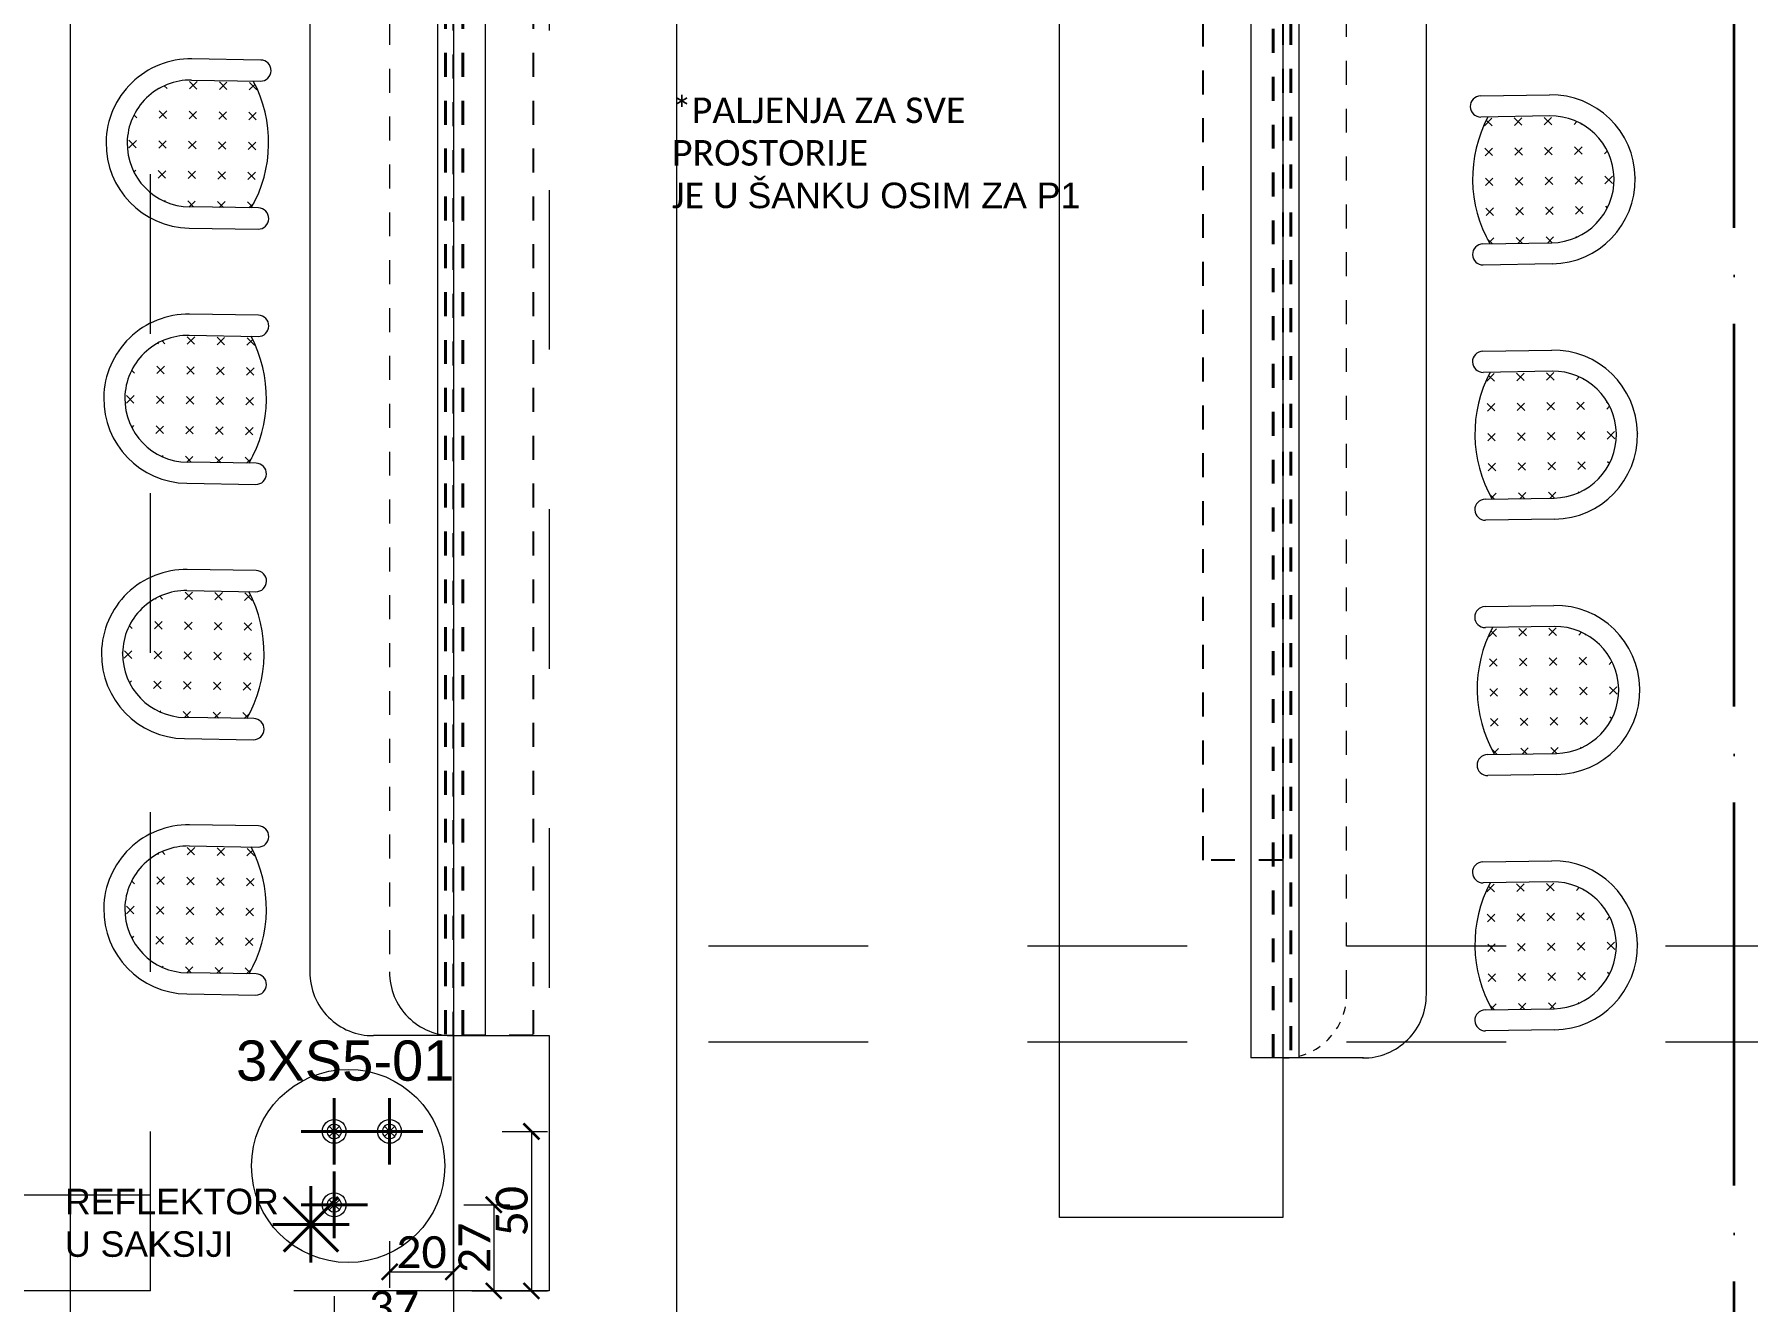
# Model space of a CAD drawing. Header units: centimetres. Extents: x -26724 to 60145, y -23645 to 6771.
# Drawn here: x -6626 to -6089, y 998 to 1395 of the extents above; entities that cross this region are included whole.
import ezdxf

# ---------------------------------------------------------------- set-up
doc = ezdxf.new("R2010")
doc.units = ezdxf.units.CM
for name, pattern in [('ACAD_ISO04W100', [30, 24, -3, 0, -3]), ('AUSGEZOGEN', [0]), ('DALEKOVOD_VN', [5, 2.5, -2.5])]:
    doc.linetypes.add(name, pattern=pattern)
doc.layers.add('3.IZGLED 2', color=7, linetype='Continuous', lineweight=9, true_color=0x4a4a4a)
doc.layers.add('IZGLED 2', color=253, linetype='Continuous', lineweight=9, true_color=0x828282)
for name, color, linetype, lineweight in [('4.KOTE', 88, 'Continuous', 15), ('IZGLED', 252, 'Continuous', 13), ('zid', 7, 'Continuous', 40)]:
    doc.layers.add(name, color=color, linetype=linetype, lineweight=lineweight)
doc.styles.add('0.12', font='arial.ttf', dxfattribs={"height": 0.12})
doc.styles.get("Standard").update_dxf_attribs({"font": 'calibri.ttf'})
doc.dimstyles.new('ja 1 50', dxfattribs={"dimtxt": 10, "dimasz": 5, "dimexe": 5, "dimexo": 5, "dimgap": 1, "dimtad": 1, "dimdec": 0, "dimtxsty": 'Standard', "dimblk": 'ARCHTICK', "dimcen": 2.5, "dimclrd": 256, "dimclrt": 7, "dimadec": 0, "dimazin": 0, "dimtfac": 1, "dimtdec": 0, "dimtix": 1, "dimtmove": 1, "dimatfit": 3, "dimldrblk": 'ARCHTICK', "dimfxl": 10, "dimfxlon": 1, "dimlwd": 0, "dimlwe": 9, "dimarcsym": 0})

# ---------------------------------------------------------------- blocks, each defined once
blk = doc.blocks.new('efrrf')
at = {"layer": 'IZGLED'}
for q in [(32062.56, -5174.7), (32065.95, -5174.7), (32062.56, -5178.09), (32065.95, -5178.09)]:
    blk.add_line((32064.26, -5176.4), q, dxfattribs=at)
at = {"layer": 'IZGLED', "extrusion": (0, 0, -1)}
for major_axis, start_param, end_param in [((-2.83, 2.83), 3.926991, 7.068583), ((-1.7, 1.7), 4.712389, 10.995574), ((2.83, 2.83), -0.785398, 2.356194)]:
    blk.add_ellipse((32064.26, -5176.4), major_axis=major_axis, ratio=1, start_param=start_param, end_param=end_param, dxfattribs=at)
at = {"layer": 'zid'}
for p, q in [((32064.26, -5187.54), (32064.26, -5165.25)), ((32075.41, -5176.4), (32053.11, -5176.4))]:
    blk.add_line(p, q, dxfattribs=at)
blk = doc.blocks.new('GTTTTTT')
at = {"layer": 'zid', "color": 1}
for p, q in [((3959.04, 2060.69), (3959.04, 2036.69)), ((3950.55, 2040.2), (3967.52, 2057.17)), ((3967.52, 2040.2), (3950.55, 2057.17)), ((3947.04, 2048.69), (3971.04, 2048.69))]:
    blk.add_line(p, q, dxfattribs=at)
blk = doc.blocks.new('_ArchTick')
at = {"color": 0, "linetype": 'ByBlock', "const_width": 0.15}
blk.add_lwpolyline([(-0.5, -0.5), (0.5, 0.5)], dxfattribs=at)
blk = doc.blocks.new('*D1952')
at = {"layer": '4.KOTE', "color": 0, "lineweight": 9, "transparency": 16777216}
for p, q in [((-6932.92, 1219), (-6922.82, 1219)), ((-6917.82, 618.87), (-6932.82, 618.87))]:
    blk.add_line(p, q, dxfattribs=at)
at = {"layer": '4.KOTE', "lineweight": 0, "transparency": 16777216}
blk.add_line((-6927.82, 1219), (-6927.82, 618.87), dxfattribs=at)
at = {"layer": 'Defpoints', "color": 0, "transparency": 16777216}
for p in [(-6937.92, 1219), (-6927.82, 618.87), (-5265.1, 618.87, 13.5)]:
    blk.add_point(p, dxfattribs=at)
at = {"layer": '4.KOTE', "lineweight": 0, "transparency": 16777216, "xscale": 5, "yscale": 5, "zscale": 5}
for p, rotation in [((-6927.82, 1219), 90), ((-6927.82, 618.87), 270)]:
    blk.add_blockref('_ArchTick', p, dxfattribs=dict(at, rotation=rotation))
at = {"layer": '4.KOTE', "color": 7, "transparency": 16777216, "insert": (-6933.95, 918.93), "char_height": 10, "attachment_point": 5, "rotation": 90}
blk.add_mtext('600', dxfattribs=at)
blk = doc.blocks.new('*D2047')
at = {"layer": '4.KOTE', "color": 0, "lineweight": 9, "transparency": 16777216}
for p, q in [((-6515.1, 1016.49), (-6515.1, 1001.86)), ((-6495.1, 1016.46), (-6495.1, 1001.86))]:
    blk.add_line(p, q, dxfattribs=at)
at = {"layer": '4.KOTE', "lineweight": 0, "transparency": 16777216}
blk.add_line((-6515.1, 1006.86), (-6495.1, 1006.86), dxfattribs=at)
at = {"layer": 'Defpoints', "color": 0, "transparency": 16777216}
for p in [(-6515.1, 1061.31, 13.5), (-6495.1, 1059.07, 13.5), (-6495.1, 1006.86)]:
    blk.add_point(p, dxfattribs=at)
at = {"layer": '4.KOTE', "lineweight": 0, "transparency": 16777216, "xscale": 5, "yscale": 5, "zscale": 5, "rotation": 180}
blk.add_blockref('_ArchTick', (-6515.1, 1006.86), dxfattribs=at)
at = {"layer": '4.KOTE', "lineweight": 0, "transparency": 16777216, "xscale": 5, "yscale": 5, "zscale": 5}
blk.add_blockref('_ArchTick', (-6495.1, 1006.86), dxfattribs=at)
at = {"layer": '4.KOTE', "color": 7, "transparency": 16777216, "insert": (-6505.1, 1012.99), "char_height": 10, "attachment_point": 5}
blk.add_mtext('20', dxfattribs=at)
blk = doc.blocks.new('*D2048')
at = {"layer": '4.KOTE', "color": 0, "lineweight": 9, "transparency": 16777216}
for p, q in [((-6532.43, 999.27), (-6532.43, 984.69)), ((-6495.1, 999.29), (-6495.1, 984.69))]:
    blk.add_line(p, q, dxfattribs=at)
at = {"layer": '4.KOTE', "lineweight": 0, "transparency": 16777216}
blk.add_line((-6532.43, 989.69), (-6495.1, 989.69), dxfattribs=at)
at = {"layer": 'Defpoints', "color": 0, "transparency": 16777216}
for p in [(-6495.1, 1042.54, 13.5), (-6532.43, 1040.46, 13.5), (-6495.1, 989.69)]:
    blk.add_point(p, dxfattribs=at)
at = {"layer": '4.KOTE', "lineweight": 0, "transparency": 16777216, "xscale": 5, "yscale": 5, "zscale": 5, "rotation": 180}
blk.add_blockref('_ArchTick', (-6532.43, 989.69), dxfattribs=at)
at = {"layer": '4.KOTE', "lineweight": 0, "transparency": 16777216, "xscale": 5, "yscale": 5, "zscale": 5}
blk.add_blockref('_ArchTick', (-6495.1, 989.69), dxfattribs=at)
at = {"layer": '4.KOTE', "color": 7, "transparency": 16777216, "insert": (-6513.77, 995.81), "char_height": 10, "attachment_point": 5}
blk.add_mtext('37', dxfattribs=at)
blk = doc.blocks.new('*D2049')
at = {"layer": '4.KOTE', "color": 0, "lineweight": 9, "transparency": 16777216}
for p, q in [((-6479.82, 1050.89), (-6465.65, 1050.89)), ((-6479.28, 1000.89), (-6465.65, 1000.89))]:
    blk.add_line(p, q, dxfattribs=at)
at = {"layer": '4.KOTE', "lineweight": 0, "transparency": 16777216}
blk.add_line((-6470.65, 1050.89), (-6470.65, 1000.89), dxfattribs=at)
at = {"layer": 'Defpoints', "color": 0, "transparency": 16777216}
for p in [(-6504.67, 1050.89, 13.5), (-6495.1, 1000.89, 13.5), (-6470.65, 1000.89)]:
    blk.add_point(p, dxfattribs=at)
at = {"layer": '4.KOTE', "lineweight": 0, "transparency": 16777216, "xscale": 5, "yscale": 5, "zscale": 5}
for p, rotation in [((-6470.65, 1050.89), 90), ((-6470.65, 1000.89), 270)]:
    blk.add_blockref('_ArchTick', p, dxfattribs=dict(at, rotation=rotation))
at = {"layer": '4.KOTE', "color": 7, "transparency": 16777216, "insert": (-6476.77, 1025.89), "char_height": 10, "attachment_point": 5, "rotation": 90}
blk.add_mtext('50', dxfattribs=at)
blk = doc.blocks.new('*D2050')
at = {"layer": '4.KOTE', "color": 0, "lineweight": 9, "transparency": 16777216}
for p, q in [((-6491.8, 1027.89), (-6477.45, 1027.89)), ((-6489.36, 1000.89), (-6477.45, 1000.89))]:
    blk.add_line(p, q, dxfattribs=at)
at = {"layer": '4.KOTE', "lineweight": 0, "transparency": 16777216}
blk.add_line((-6482.45, 1027.89), (-6482.45, 1000.89), dxfattribs=at)
at = {"layer": 'Defpoints', "color": 0, "transparency": 16777216}
for p in [(-6522.01, 1027.89, 13.5), (-6495.1, 1000.89, 13.5), (-6482.45, 1000.89)]:
    blk.add_point(p, dxfattribs=at)
at = {"layer": '4.KOTE', "lineweight": 0, "transparency": 16777216, "xscale": 5, "yscale": 5, "zscale": 5}
for p, rotation in [((-6482.45, 1027.89), 90), ((-6482.45, 1000.89), 270)]:
    blk.add_blockref('_ArchTick', p, dxfattribs=dict(at, rotation=rotation))
at = {"layer": '4.KOTE', "color": 7, "transparency": 16777216, "insert": (-6488.52, 1014.39), "char_height": 10, "attachment_point": 5, "rotation": 90}
blk.add_mtext('27', dxfattribs=at)

msp = doc.modelspace()

# ---------------------------------------------------------------- linework, layer by layer
at = {"color": 4, "linetype": 'DALEKOVOD_VN', "ltscale": 3, "elevation": 13.5}
for points in [[(-6260.1, 1698.89), (-6235.1, 1698.89), (-6235.1, 1135.89), (-6260.1, 1135.89), (-6260.1, 1698.89)], [(-6495.1, 1643.89), (-6470.1, 1643.89), (-6470.1, 1080.89), (-6495.1, 1080.89), (-6495.1, 1643.89)]]:
    msp.add_lwpolyline(points, dxfattribs=at)
at = {"layer": '3.IZGLED 2'}
for p, q in [((-6245.1, 1711.39, 13.5), (-6245.1, 1073.89, 13.5)), ((-6485.1, 1643.9, 13.5), (-6485.1, 1080.89, 13.5)), ((-6209.77, 1073.89, 13.5), (-6245.1, 1073.89, 13.5))]:
    msp.add_line(p, q, dxfattribs=at)
at = {"layer": '3.IZGLED 2', "transparency": 33554687}
for p, q in [((-6555.5, 1386.65, 13.5), (-6577.09, 1387, 13.5)), ((-6586.91, 1378.01, 13.5), (-6587.19, 1377.74, 13.5)), ((-6584.85, 1377.7, 13.5), (-6585.72, 1378.6, 13.5)), ((-6575.45, 1379.89, 13.5), (-6577.83, 1377.59, 13.5)), ((-6575.49, 1377.55, 13.5), (-6577.79, 1379.93, 13.5)), ((-6577.19, 1380.38, 13.5), (-6555.61, 1380.03, 13.5)), ((-6566.09, 1379.75, 13.5), (-6568.47, 1377.44, 13.5)), ((-6566.13, 1377.41, 13.5), (-6568.43, 1379.78, 13.5)), ((-6557.29, 1379.05, 13.5), (-6559.11, 1377.29, 13.5)), ((-6556.77, 1377.26, 13.5), (-6559.07, 1379.63, 13.5)), ((-6594.32, 1370.83, 13.5), (-6594.7, 1370.47, 13.5)), ((-6584.96, 1370.68, 13.5), (-6587.34, 1368.38, 13.5)), ((-6585, 1368.34, 13.5), (-6587.3, 1370.72, 13.5)), ((-6575.6, 1370.53, 13.5), (-6577.98, 1368.23, 13.5)), ((-6575.64, 1368.19, 13.5), (-6577.94, 1370.57, 13.5)), ((-6566.24, 1370.38, 13.5), (-6568.62, 1368.08, 13.5)), ((-6566.28, 1368.04, 13.5), (-6568.58, 1370.42, 13.5)), ((-6556.88, 1370.24, 13.5), (-6559.26, 1367.93, 13.5)), ((-6556.92, 1367.89, 13.5), (-6559.22, 1370.27, 13.5)), ((-6594.36, 1368.49, 13.5), (-6595.26, 1369.42, 13.5)), ((-6603.99, 1360.94, 13.5), (-6603.99, 1360.9, 13.5)), ((-6597.37, 1360.8, 13.5), (-6597.37, 1360.83, 13.5)), ((-6594.47, 1361.47, 13.5), (-6596.85, 1359.17, 13.5)), ((-6594.51, 1359.13, 13.5), (-6596.81, 1361.51, 13.5)), ((-6585.11, 1361.32, 13.5), (-6587.49, 1359.02, 13.5)), ((-6585.15, 1358.98, 13.5), (-6587.45, 1361.36, 13.5)), ((-6575.75, 1361.17, 13.5), (-6578.13, 1358.87, 13.5)), ((-6575.79, 1358.83, 13.5), (-6578.09, 1361.21, 13.5)), ((-6566.39, 1361.02, 13.5), (-6568.77, 1358.72, 13.5)), ((-6566.43, 1358.68, 13.5), (-6568.73, 1361.06, 13.5)), ((-6557.03, 1360.87, 13.5), (-6559.41, 1358.57, 13.5)), ((-6557.07, 1358.53, 13.5), (-6559.37, 1360.91, 13.5)), ((-6594.62, 1352.11, 13.5), (-6595.23, 1351.52, 13.5)), ((-6585.26, 1351.96, 13.5), (-6587.64, 1349.66, 13.5)), ((-6585.3, 1349.62, 13.5), (-6587.6, 1352, 13.5)), ((-6575.9, 1351.81, 13.5), (-6578.28, 1349.51, 13.5)), ((-6575.94, 1349.47, 13.5), (-6578.24, 1351.85, 13.5)), ((-6566.54, 1351.66, 13.5), (-6568.92, 1349.36, 13.5)), ((-6566.58, 1349.32, 13.5), (-6568.88, 1351.7, 13.5)), ((-6557.18, 1351.51, 13.5), (-6559.56, 1349.21, 13.5)), ((-6557.21, 1349.17, 13.5), (-6559.52, 1351.55, 13.5)), ((-6585.41, 1342.6, 13.5), (-6585.65, 1342.36, 13.5)), ((-6576.56, 1340.6, 13.5), (-6578.39, 1342.49, 13.5)), ((-6576.05, 1342.45, 13.5), (-6577.94, 1340.62, 13.5)), ((-6556.24, 1340.28, 13.5), (-6577.83, 1340.62, 13.5)), ((-6567.2, 1340.45, 13.5), (-6569.03, 1342.34, 13.5)), ((-6566.69, 1342.3, 13.5), (-6568.57, 1340.47, 13.5)), ((-6558.23, 1340.7, 13.5), (-6559.67, 1342.19, 13.5)), ((-6557.59, 1341.9, 13.5), (-6559.21, 1340.32, 13.5)), ((-6577.93, 1334, 13.5), (-6556.35, 1333.66, 13.5)), ((-6556.22, 1306.64, 13.5), (-6577.8, 1306.99, 13.5)), ((-6576.17, 1299.89, 13.5), (-6578.55, 1297.58, 13.5)), ((-6576.21, 1297.55, 13.5), (-6578.51, 1299.93, 13.5)), ((-6577.91, 1300.37, 13.5), (-6556.33, 1300.02, 13.5)), ((-6587.62, 1298.01, 13.5), (-6587.91, 1297.73, 13.5)), ((-6585.57, 1297.7, 13.5), (-6586.44, 1298.6, 13.5)), ((-6566.81, 1299.74, 13.5), (-6569.18, 1297.44, 13.5)), ((-6566.84, 1297.4, 13.5), (-6569.15, 1299.78, 13.5)), ((-6558.01, 1299.04, 13.5), (-6559.82, 1297.29, 13.5)), ((-6557.48, 1297.25, 13.5), (-6559.79, 1299.63, 13.5)), ((-6595.08, 1288.49, 13.5), (-6595.98, 1289.42, 13.5)), ((-6595.04, 1290.83, 13.5), (-6595.41, 1290.46, 13.5)), ((-6585.68, 1290.68, 13.5), (-6588.06, 1288.37, 13.5)), ((-6585.72, 1288.34, 13.5), (-6588.02, 1290.71, 13.5)), ((-6576.32, 1290.53, 13.5), (-6578.7, 1288.22, 13.5)), ((-6576.36, 1288.19, 13.5), (-6578.66, 1290.56, 13.5)), ((-6566.96, 1290.38, 13.5), (-6569.33, 1288.07, 13.5)), ((-6566.99, 1288.04, 13.5), (-6569.3, 1290.41, 13.5)), ((-6557.6, 1290.23, 13.5), (-6559.97, 1287.93, 13.5)), ((-6557.63, 1287.89, 13.5), (-6559.94, 1290.27, 13.5)), ((-6604.7, 1280.93, 13.5), (-6604.71, 1280.89, 13.5)), ((-6598.09, 1280.79, 13.5), (-6598.09, 1280.83, 13.5)), ((-6595.19, 1281.46, 13.5), (-6597.57, 1279.16, 13.5)), ((-6595.23, 1279.12, 13.5), (-6597.53, 1281.5, 13.5)), ((-6585.83, 1281.31, 13.5), (-6588.21, 1279.01, 13.5)), ((-6585.87, 1278.97, 13.5), (-6588.17, 1281.35, 13.5)), ((-6576.47, 1281.17, 13.5), (-6578.84, 1278.86, 13.5)), ((-6576.5, 1278.83, 13.5), (-6578.81, 1281.2, 13.5)), ((-6567.11, 1281.02, 13.5), (-6569.48, 1278.71, 13.5)), ((-6567.14, 1278.68, 13.5), (-6569.45, 1281.05, 13.5)), ((-6557.74, 1280.87, 13.5), (-6560.12, 1278.56, 13.5)), ((-6557.78, 1278.53, 13.5), (-6560.08, 1280.9, 13.5)), ((-6595.34, 1272.1, 13.5), (-6595.95, 1271.51, 13.5)), ((-6585.98, 1271.95, 13.5), (-6588.35, 1269.65, 13.5)), ((-6586.01, 1269.61, 13.5), (-6588.32, 1271.99, 13.5)), ((-6576.62, 1271.8, 13.5), (-6578.99, 1269.5, 13.5)), ((-6576.65, 1269.46, 13.5), (-6578.96, 1271.84, 13.5)), ((-6567.26, 1271.66, 13.5), (-6569.63, 1269.35, 13.5)), ((-6567.29, 1269.31, 13.5), (-6569.6, 1271.69, 13.5)), ((-6557.89, 1271.51, 13.5), (-6560.27, 1269.2, 13.5)), ((-6557.93, 1269.17, 13.5), (-6560.23, 1271.54, 13.5)), ((-6586.13, 1262.59, 13.5), (-6586.37, 1262.36, 13.5)), ((-6577.28, 1260.59, 13.5), (-6579.11, 1262.48, 13.5)), ((-6576.77, 1262.44, 13.5), (-6578.65, 1260.62, 13.5)), ((-6567.92, 1260.45, 13.5), (-6569.74, 1262.33, 13.5)), ((-6567.4, 1262.29, 13.5), (-6569.29, 1260.47, 13.5)), ((-6556.96, 1260.27, 13.5), (-6578.54, 1260.61, 13.5)), ((-6558.95, 1260.7, 13.5), (-6560.38, 1262.18, 13.5)), ((-6558.3, 1261.89, 13.5), (-6559.93, 1260.32, 13.5)), ((-6578.65, 1254, 13.5), (-6557.07, 1253.65, 13.5)), ((-6556.94, 1226.64, 13.5), (-6578.52, 1226.98, 13.5)), ((-6576.88, 1219.88, 13.5), (-6579.26, 1217.58, 13.5)), ((-6576.92, 1217.54, 13.5), (-6579.23, 1219.92, 13.5)), ((-6578.63, 1220.36, 13.5), (-6557.04, 1220.02, 13.5)), ((-6567.52, 1219.73, 13.5), (-6569.9, 1217.43, 13.5)), ((-6567.56, 1217.39, 13.5), (-6569.86, 1219.77, 13.5)), ((-6558.2, 1217.24, 13.5), (-6560.5, 1219.62, 13.5)), ((-6588.34, 1218, 13.5), (-6588.62, 1217.73, 13.5)), ((-6586.28, 1217.69, 13.5), (-6587.15, 1218.59, 13.5)), ((-6558.73, 1219.04, 13.5), (-6560.54, 1217.28, 13.5)), ((-6595.79, 1208.48, 13.5), (-6596.7, 1209.41, 13.5)), ((-6595.76, 1210.82, 13.5), (-6596.13, 1210.46, 13.5)), ((-6586.4, 1210.67, 13.5), (-6588.77, 1208.37, 13.5)), ((-6586.43, 1208.33, 13.5), (-6588.74, 1210.71, 13.5)), ((-6577.03, 1210.52, 13.5), (-6579.41, 1208.22, 13.5)), ((-6577.07, 1208.18, 13.5), (-6579.37, 1210.56, 13.5)), ((-6567.67, 1210.37, 13.5), (-6570.05, 1208.07, 13.5)), ((-6567.71, 1208.03, 13.5), (-6570.01, 1210.41, 13.5)), ((-6558.31, 1210.22, 13.5), (-6560.69, 1207.92, 13.5)), ((-6558.35, 1207.88, 13.5), (-6560.65, 1210.26, 13.5)), ((-6605.42, 1200.93, 13.5), (-6605.42, 1200.89, 13.5)), ((-6598.8, 1200.78, 13.5), (-6598.8, 1200.82, 13.5)), ((-6595.91, 1201.46, 13.5), (-6598.28, 1199.15, 13.5)), ((-6595.94, 1199.12, 13.5), (-6598.25, 1201.49, 13.5)), ((-6586.54, 1201.31, 13.5), (-6588.92, 1199, 13.5)), ((-6586.58, 1198.97, 13.5), (-6588.88, 1201.35, 13.5)), ((-6577.18, 1201.16, 13.5), (-6579.56, 1198.86, 13.5)), ((-6577.22, 1198.82, 13.5), (-6579.52, 1201.2, 13.5)), ((-6567.82, 1201.01, 13.5), (-6570.2, 1198.71, 13.5)), ((-6567.86, 1198.67, 13.5), (-6570.16, 1201.05, 13.5)), ((-6558.46, 1200.86, 13.5), (-6560.84, 1198.56, 13.5)), ((-6558.5, 1198.52, 13.5), (-6560.8, 1200.9, 13.5)), ((-6596.05, 1192.1, 13.5), (-6596.67, 1191.5, 13.5)), ((-6586.69, 1191.95, 13.5), (-6589.07, 1189.64, 13.5)), ((-6586.73, 1189.61, 13.5), (-6589.03, 1191.98, 13.5)), ((-6577.33, 1191.8, 13.5), (-6579.71, 1189.49, 13.5)), ((-6577.37, 1189.46, 13.5), (-6579.67, 1191.83, 13.5)), ((-6567.97, 1191.65, 13.5), (-6570.35, 1189.35, 13.5)), ((-6568.01, 1189.31, 13.5), (-6570.31, 1191.69, 13.5)), ((-6558.61, 1191.5, 13.5), (-6560.99, 1189.2, 13.5)), ((-6558.65, 1189.16, 13.5), (-6560.95, 1191.54, 13.5)), ((-6586.84, 1182.59, 13.5), (-6587.09, 1182.35, 13.5)), ((-6578, 1180.59, 13.5), (-6579.82, 1182.47, 13.5)), ((-6577.48, 1182.44, 13.5), (-6579.37, 1180.61, 13.5)), ((-6568.63, 1180.44, 13.5), (-6570.46, 1182.32, 13.5)), ((-6568.12, 1182.29, 13.5), (-6570.01, 1180.46, 13.5)), ((-6559.66, 1180.69, 13.5), (-6561.1, 1182.18, 13.5)), ((-6559.02, 1181.89, 13.5), (-6560.65, 1180.31, 13.5)), ((-6557.68, 1180.26, 13.5), (-6579.26, 1180.61, 13.5)), ((-6579.37, 1173.99, 13.5), (-6557.78, 1173.64, 13.5)), ((-6556.22, 1146.61, 13.5), (-6577.8, 1146.95, 13.5)), ((-6576.17, 1139.85, 13.5), (-6578.55, 1137.55, 13.5)), ((-6576.21, 1137.51, 13.5), (-6578.51, 1139.89, 13.5)), ((-6577.91, 1140.33, 13.5), (-6556.33, 1139.99, 13.5)), ((-6566.81, 1139.7, 13.5), (-6569.18, 1137.4, 13.5)), ((-6566.84, 1137.36, 13.5), (-6569.15, 1139.74, 13.5)), ((-6558.01, 1139.01, 13.5), (-6559.82, 1137.25, 13.5)), ((-6557.48, 1137.21, 13.5), (-6559.79, 1139.59, 13.5)), ((-6587.62, 1137.97, 13.5), (-6587.91, 1137.7, 13.5)), ((-6585.57, 1137.66, 13.5), (-6586.44, 1138.56, 13.5)), ((-6595.08, 1128.45, 13.5), (-6595.98, 1129.38, 13.5)), ((-6595.04, 1130.79, 13.5), (-6595.41, 1130.43, 13.5)), ((-6585.68, 1130.64, 13.5), (-6588.06, 1128.34, 13.5)), ((-6585.72, 1128.3, 13.5), (-6588.02, 1130.68, 13.5)), ((-6576.32, 1130.49, 13.5), (-6578.7, 1128.19, 13.5)), ((-6576.36, 1128.15, 13.5), (-6578.66, 1130.53, 13.5)), ((-6566.96, 1130.34, 13.5), (-6569.33, 1128.04, 13.5)), ((-6566.99, 1128, 13.5), (-6569.3, 1130.38, 13.5)), ((-6557.6, 1130.19, 13.5), (-6559.97, 1127.89, 13.5)), ((-6557.63, 1127.85, 13.5), (-6559.94, 1130.23, 13.5)), ((-6604.7, 1120.9, 13.5), (-6604.71, 1120.86, 13.5)), ((-6598.09, 1120.75, 13.5), (-6598.09, 1120.79, 13.5)), ((-6595.19, 1121.43, 13.5), (-6597.57, 1119.12, 13.5)), ((-6595.23, 1119.09, 13.5), (-6597.53, 1121.46, 13.5)), ((-6585.83, 1121.28, 13.5), (-6588.21, 1118.98, 13.5)), ((-6585.87, 1118.94, 13.5), (-6588.17, 1121.32, 13.5)), ((-6576.47, 1121.13, 13.5), (-6578.84, 1118.83, 13.5)), ((-6576.5, 1118.79, 13.5), (-6578.81, 1121.17, 13.5)), ((-6567.11, 1120.98, 13.5), (-6569.48, 1118.68, 13.5)), ((-6567.14, 1118.64, 13.5), (-6569.45, 1121.02, 13.5)), ((-6557.74, 1120.83, 13.5), (-6560.12, 1118.53, 13.5)), ((-6557.78, 1118.49, 13.5), (-6560.08, 1120.87, 13.5)), ((-6595.34, 1112.07, 13.5), (-6595.95, 1111.47, 13.5)), ((-6585.98, 1111.92, 13.5), (-6588.35, 1109.61, 13.5)), ((-6586.01, 1109.58, 13.5), (-6588.32, 1111.95, 13.5)), ((-6576.62, 1111.77, 13.5), (-6578.99, 1109.46, 13.5)), ((-6576.65, 1109.43, 13.5), (-6578.96, 1111.8, 13.5)), ((-6567.26, 1111.62, 13.5), (-6569.63, 1109.32, 13.5)), ((-6567.29, 1109.28, 13.5), (-6569.6, 1111.66, 13.5)), ((-6557.89, 1111.47, 13.5), (-6560.27, 1109.17, 13.5)), ((-6557.93, 1109.13, 13.5), (-6560.23, 1111.51, 13.5)), ((-6586.13, 1102.56, 13.5), (-6586.37, 1102.32, 13.5)), ((-6577.28, 1100.56, 13.5), (-6579.11, 1102.44, 13.5)), ((-6576.77, 1102.41, 13.5), (-6578.65, 1100.58, 13.5)), ((-6567.92, 1100.41, 13.5), (-6569.74, 1102.29, 13.5)), ((-6567.4, 1102.26, 13.5), (-6569.29, 1100.43, 13.5)), ((-6558.95, 1100.66, 13.5), (-6560.38, 1102.15, 13.5)), ((-6558.3, 1101.86, 13.5), (-6559.93, 1100.28, 13.5)), ((-6556.96, 1100.23, 13.5), (-6578.54, 1100.58, 13.5)), ((-6578.65, 1093.96, 13.5), (-6557.07, 1093.61, 13.5))]:
    msp.add_line(p, q, dxfattribs=at)
at = {"layer": '3.IZGLED 2', "elevation": 13.5}
msp.add_lwpolyline([(-6615.1, 1818.89), (-6065.1, 1818.89), (-6065.1, 858.89), (-6235.1, 858.89), (-6235.1, 713.89), (-6315.1, 713.89), (-6315.1, 573.89), (-6500.1, 573.89), (-6500.1, 713.89), (-6515.1, 713.89), (-6515.09, 611.89), (-6615.1, 611.88), (-6615.1, 1818.89)], dxfattribs=at)
at = {"layer": '3.IZGLED 2', "linetype": 'AUSGEZOGEN', "lineweight": 18, "transparency": 33554687}
msp.add_circle((-6528.08, 1040.05, 27), 30.28, dxfattribs=at)
at = {"layer": '3.IZGLED 2', "transparency": 33554687}
for centre, radius, start, end in [((-6577.51, 1360.52, 13.5), 26.48, 89.0863, 179.0863), ((-6555.56, 1383.34, 13.5), 3.31, 269.0863, 89.0863), ((-6577.51, 1360.52, 13.5), 19.86, 89.0863, 179.0863), ((-6594.15, 1360.76, 13.5), 41.14, 330.1898, 27.9829), ((-6577.51, 1360.48, 13.5), 26.48, 179.0863, 269.0863), ((-6577.51, 1360.48, 13.5), 19.86, 179.0863, 269.0863), ((-6556.3, 1336.97, 13.5), 3.31, 269.0863, 89.0863), ((-6578.23, 1280.51, 13.5), 26.48, 89.0863, 179.0863), ((-6556.27, 1303.33, 13.5), 3.31, 269.0863, 89.0863), ((-6578.23, 1280.51, 13.5), 19.86, 89.0863, 179.0863), ((-6594.86, 1280.76, 13.5), 41.14, 330.1898, 27.9829), ((-6578.23, 1280.47, 13.5), 26.48, 179.0863, 269.0863), ((-6578.23, 1280.47, 13.5), 19.86, 179.0863, 269.0863), ((-6557.01, 1256.96, 13.5), 3.31, 269.0863, 89.0863), ((-6578.94, 1200.5, 13.5), 26.48, 89.0863, 179.0863), ((-6556.99, 1223.33, 13.5), 3.31, 269.0863, 89.0863), ((-6578.94, 1200.5, 13.5), 19.86, 89.0863, 179.0863), ((-6595.58, 1200.75, 13.5), 41.14, 330.1898, 27.9829), ((-6578.94, 1200.47, 13.5), 26.48, 179.0863, 269.0863), ((-6578.94, 1200.47, 13.5), 19.86, 179.0863, 269.0863), ((-6557.73, 1176.95, 13.5), 3.31, 269.0863, 89.0863), ((-6578.23, 1120.47, 13.5), 26.48, 89.0863, 179.0863), ((-6556.27, 1143.3, 13.5), 3.31, 269.0863, 89.0863), ((-6578.23, 1120.47, 13.5), 19.86, 89.0863, 179.0863), ((-6594.86, 1120.72, 13.5), 41.14, 330.1898, 27.9829), ((-6578.23, 1120.44, 13.5), 26.48, 179.0863, 269.0863), ((-6578.23, 1120.44, 13.5), 19.86, 179.0863, 269.0863), ((-6557.01, 1096.92, 13.5), 3.31, 269.0863, 89.0863)]:
    msp.add_arc(centre, radius, start, end, dxfattribs=at)
at = {"layer": 'IZGLED 2', "linetype": 'DALEKOVOD_VN', "ltscale": 20}
for p, q in [((-6590.1, 1000.89, 13.5), (-6590.1, 2213.89, 13.5)), ((-6465.1, 1645.89, 13.5), (-6465.1, 1080.89, 13.5)), ((-5265.1, 1108.89, 13.5), (-6465.1, 1108.89, 13.5)), ((-5265.1, 1078.89, 13.5), (-6465.1, 1078.89, 13.5)), ((-6590.1, 1030.89, 13.5), (-7270.03, 1030.89, 13.5)), ((-6590.1, 1000.89, 13.5), (-7270.03, 1000.89, 13.5)), ((-6495.1, 1000.89, 13.5), (-6590.1, 1000.89, 13.5))]:
    msp.add_line(p, q, dxfattribs=at)
at = {"layer": 'IZGLED 2', "color": 5, "linetype": 'ACAD_ISO04W100', "lineweight": 35, "ltscale": 5}
msp.add_line((-6093.61, 883.81, 13.5), (-6093.61, 1829.99, 13.5), dxfattribs=at)
at = {"layer": 'IZGLED 2', "linetype": 'DALEKOVOD_VN', "ltscale": 3}
for p, q in [((-6215.1, 1093.89, 13.5), (-6215.1, 1723.89, 13.5)), ((-6235.1, 1711.39, 13.5), (-6235.1, 1073.89, 13.5))]:
    msp.add_line(p, q, dxfattribs=at)
at = {"layer": 'IZGLED 2'}
for p, q in [((-6190.1, 1093.89, 13.5), (-6190.1, 1723.89, 13.5)), ((-6235.1, 1678.89, 13.5), (-6235.1, 1073.89, 13.5)), ((-6500.1, 1643.9, 13.5), (-6500.1, 1080.89, 13.5)), ((-6495.1, 1643.9, 13.5), (-6495.1, 1080.89, 13.5)), ((-6425.1, 940.89, 13.5), (-6425.1, 1633.89, 13.5)), ((-6305.1, 1023.89, 13.5), (-6305.1, 1633.89, 13.5)), ((-6540.1, 1623.89, 13.5), (-6540.1, 1100.89, 13.5)), ((-6209.77, 1073.89, 13.5), (-6235.1, 1073.89, 13.5)), ((-6495.1, 1000.89, 13.5), (-6495.1, 940.89, 13.5))]:
    msp.add_line(p, q, dxfattribs=at)
at = {"layer": 'IZGLED 2', "linetype": 'AUSGEZOGEN', "lineweight": 18, "transparency": 33554687}
for p, q in [((-6495.1, 1643.89, 13.5), (-6495.1, 940.89, 13.5)), ((-6495.1, 1494.9, 13.5), (-6495.1, 994.9, 13.5))]:
    msp.add_line(p, q, dxfattribs=at)
at = {"layer": 'IZGLED 2', "transparency": 33554687}
for p, q in [((-6173.11, 1375.4, 13.5), (-6151.53, 1375.74, 13.5)), ((-6151.42, 1369.13, 13.5), (-6173.01, 1368.78, 13.5)), ((-6171.85, 1366, 13.5), (-6169.55, 1368.38, 13.5)), ((-6171.32, 1367.8, 13.5), (-6169.51, 1366.04, 13.5)), ((-6162.53, 1368.49, 13.5), (-6160.15, 1366.19, 13.5)), ((-6162.49, 1366.15, 13.5), (-6160.19, 1368.53, 13.5)), ((-6153.16, 1368.64, 13.5), (-6150.79, 1366.34, 13.5)), ((-6153.13, 1366.3, 13.5), (-6150.82, 1368.68, 13.5)), ((-6143.77, 1366.45, 13.5), (-6142.9, 1367.35, 13.5)), ((-6141.71, 1366.76, 13.5), (-6141.43, 1366.49, 13.5)), ((-6171.74, 1358.98, 13.5), (-6169.36, 1356.68, 13.5)), ((-6171.7, 1356.64, 13.5), (-6169.4, 1359.02, 13.5)), ((-6162.38, 1359.13, 13.5), (-6160, 1356.83, 13.5)), ((-6162.34, 1356.79, 13.5), (-6160.04, 1359.17, 13.5)), ((-6153.02, 1359.28, 13.5), (-6150.64, 1356.98, 13.5)), ((-6152.98, 1356.94, 13.5), (-6150.68, 1359.32, 13.5)), ((-6143.65, 1359.43, 13.5), (-6141.28, 1357.13, 13.5)), ((-6143.62, 1357.09, 13.5), (-6141.31, 1359.47, 13.5)), ((-6134.29, 1359.58, 13.5), (-6133.92, 1359.22, 13.5)), ((-6134.26, 1357.24, 13.5), (-6133.35, 1358.17, 13.5)), ((-6171.59, 1349.62, 13.5), (-6169.21, 1347.32, 13.5)), ((-6171.55, 1347.28, 13.5), (-6169.25, 1349.66, 13.5)), ((-6162.23, 1349.77, 13.5), (-6159.85, 1347.47, 13.5)), ((-6162.19, 1347.43, 13.5), (-6159.89, 1349.81, 13.5)), ((-6152.87, 1349.92, 13.5), (-6150.49, 1347.62, 13.5)), ((-6152.83, 1347.58, 13.5), (-6150.53, 1349.96, 13.5)), ((-6143.51, 1350.07, 13.5), (-6141.13, 1347.77, 13.5)), ((-6143.47, 1347.73, 13.5), (-6141.16, 1350.11, 13.5)), ((-6134.14, 1350.22, 13.5), (-6131.77, 1347.92, 13.5)), ((-6134.11, 1347.88, 13.5), (-6131.8, 1350.26, 13.5)), ((-6131.25, 1349.55, 13.5), (-6131.25, 1349.58, 13.5)), ((-6124.63, 1349.69, 13.5), (-6124.63, 1349.65, 13.5)), ((-6171.44, 1340.26, 13.5), (-6169.06, 1337.96, 13.5)), ((-6171.4, 1337.92, 13.5), (-6169.1, 1340.3, 13.5)), ((-6162.08, 1340.41, 13.5), (-6159.7, 1338.11, 13.5)), ((-6162.04, 1338.07, 13.5), (-6159.74, 1340.45, 13.5)), ((-6152.72, 1340.56, 13.5), (-6150.34, 1338.26, 13.5)), ((-6152.68, 1338.22, 13.5), (-6150.38, 1340.6, 13.5)), ((-6143.36, 1340.71, 13.5), (-6140.98, 1338.41, 13.5)), ((-6143.32, 1338.37, 13.5), (-6141.02, 1340.75, 13.5)), ((-6133.99, 1340.86, 13.5), (-6133.38, 1340.27, 13.5)), ((-6172.37, 1329.03, 13.5), (-6150.79, 1329.37, 13.5)), ((-6171.03, 1330.65, 13.5), (-6169.4, 1329.07, 13.5)), ((-6170.39, 1329.45, 13.5), (-6168.95, 1330.94, 13.5)), ((-6161.93, 1331.05, 13.5), (-6160.04, 1329.22, 13.5)), ((-6161.42, 1329.2, 13.5), (-6159.59, 1331.09, 13.5)), ((-6152.57, 1331.2, 13.5), (-6150.68, 1329.37, 13.5)), ((-6152.05, 1329.35, 13.5), (-6150.23, 1331.24, 13.5)), ((-6143.21, 1331.35, 13.5), (-6142.96, 1331.11, 13.5)), ((-6150.68, 1322.75, 13.5), (-6172.27, 1322.41, 13.5)), ((-6172.4, 1295.39, 13.5), (-6150.81, 1295.74, 13.5)), ((-6150.71, 1289.12, 13.5), (-6172.29, 1288.77, 13.5)), ((-6171.13, 1286, 13.5), (-6168.83, 1288.38, 13.5)), ((-6170.61, 1287.79, 13.5), (-6168.79, 1286.04, 13.5)), ((-6161.81, 1288.49, 13.5), (-6159.43, 1286.18, 13.5)), ((-6161.77, 1286.15, 13.5), (-6159.47, 1288.52, 13.5)), ((-6152.45, 1288.64, 13.5), (-6150.07, 1286.33, 13.5)), ((-6152.41, 1286.3, 13.5), (-6150.11, 1288.67, 13.5)), ((-6143.05, 1286.45, 13.5), (-6142.18, 1287.34, 13.5)), ((-6140.99, 1286.76, 13.5), (-6140.71, 1286.48, 13.5)), ((-6171.02, 1278.98, 13.5), (-6168.64, 1276.67, 13.5)), ((-6170.98, 1276.64, 13.5), (-6168.68, 1279.01, 13.5)), ((-6161.66, 1279.13, 13.5), (-6159.28, 1276.82, 13.5)), ((-6161.62, 1276.79, 13.5), (-6159.32, 1279.16, 13.5)), ((-6152.3, 1279.28, 13.5), (-6149.92, 1276.97, 13.5)), ((-6152.26, 1276.94, 13.5), (-6149.96, 1279.31, 13.5)), ((-6142.94, 1279.42, 13.5), (-6140.56, 1277.12, 13.5)), ((-6142.9, 1277.08, 13.5), (-6140.6, 1279.46, 13.5)), ((-6133.58, 1279.57, 13.5), (-6133.2, 1279.21, 13.5)), ((-6133.54, 1277.23, 13.5), (-6132.64, 1278.17, 13.5)), ((-6170.87, 1269.62, 13.5), (-6168.49, 1267.31, 13.5)), ((-6170.83, 1267.28, 13.5), (-6168.53, 1269.65, 13.5)), ((-6161.51, 1269.77, 13.5), (-6159.13, 1267.46, 13.5)), ((-6161.47, 1267.42, 13.5), (-6159.17, 1269.8, 13.5)), ((-6152.15, 1269.91, 13.5), (-6149.77, 1267.61, 13.5)), ((-6152.11, 1267.57, 13.5), (-6149.81, 1269.95, 13.5)), ((-6142.79, 1270.06, 13.5), (-6140.41, 1267.76, 13.5)), ((-6142.75, 1267.72, 13.5), (-6140.45, 1270.1, 13.5)), ((-6133.43, 1270.21, 13.5), (-6131.05, 1267.91, 13.5)), ((-6133.39, 1267.87, 13.5), (-6131.09, 1270.25, 13.5)), ((-6130.53, 1269.54, 13.5), (-6130.53, 1269.58, 13.5)), ((-6123.91, 1269.68, 13.5), (-6123.91, 1269.64, 13.5)), ((-6170.72, 1260.25, 13.5), (-6168.35, 1257.95, 13.5)), ((-6170.69, 1257.91, 13.5), (-6168.38, 1260.29, 13.5)), ((-6161.36, 1260.4, 13.5), (-6158.98, 1258.1, 13.5)), ((-6161.32, 1258.06, 13.5), (-6159.02, 1260.44, 13.5)), ((-6152, 1260.55, 13.5), (-6149.62, 1258.25, 13.5)), ((-6151.96, 1258.21, 13.5), (-6149.66, 1260.59, 13.5)), ((-6142.64, 1260.7, 13.5), (-6140.26, 1258.4, 13.5)), ((-6142.6, 1258.36, 13.5), (-6140.3, 1260.74, 13.5)), ((-6133.28, 1260.85, 13.5), (-6132.67, 1260.26, 13.5)), ((-6171.66, 1249.02, 13.5), (-6150.07, 1249.36, 13.5)), ((-6170.31, 1250.64, 13.5), (-6168.69, 1249.07, 13.5)), ((-6169.67, 1249.45, 13.5), (-6168.23, 1250.93, 13.5)), ((-6161.21, 1251.04, 13.5), (-6159.33, 1249.22, 13.5)), ((-6160.7, 1249.19, 13.5), (-6158.87, 1251.08, 13.5)), ((-6151.85, 1251.19, 13.5), (-6149.97, 1249.37, 13.5)), ((-6151.34, 1249.34, 13.5), (-6149.51, 1251.23, 13.5)), ((-6142.49, 1251.34, 13.5), (-6142.25, 1251.11, 13.5)), ((-6149.97, 1242.74, 13.5), (-6171.55, 1242.4, 13.5)), ((-6171.68, 1215.39, 13.5), (-6150.1, 1215.73, 13.5)), ((-6149.99, 1209.11, 13.5), (-6171.57, 1208.77, 13.5)), ((-6151.73, 1208.63, 13.5), (-6149.35, 1206.33, 13.5)), ((-6151.69, 1206.29, 13.5), (-6149.39, 1208.67, 13.5)), ((-6170.42, 1205.99, 13.5), (-6168.11, 1208.37, 13.5)), ((-6169.89, 1207.78, 13.5), (-6168.08, 1206.03, 13.5)), ((-6161.09, 1208.48, 13.5), (-6158.72, 1206.18, 13.5)), ((-6161.06, 1206.14, 13.5), (-6158.75, 1208.52, 13.5)), ((-6142.33, 1206.44, 13.5), (-6141.46, 1207.34, 13.5)), ((-6140.28, 1206.75, 13.5), (-6139.99, 1206.48, 13.5)), ((-6170.3, 1198.97, 13.5), (-6167.93, 1196.67, 13.5)), ((-6170.27, 1196.63, 13.5), (-6167.96, 1199.01, 13.5)), ((-6160.94, 1199.12, 13.5), (-6158.57, 1196.82, 13.5)), ((-6160.91, 1196.78, 13.5), (-6158.6, 1199.16, 13.5)), ((-6151.58, 1199.27, 13.5), (-6149.21, 1196.97, 13.5)), ((-6151.55, 1196.93, 13.5), (-6149.24, 1199.31, 13.5)), ((-6142.22, 1199.42, 13.5), (-6139.84, 1197.11, 13.5)), ((-6142.18, 1197.08, 13.5), (-6139.88, 1199.46, 13.5)), ((-6132.86, 1199.57, 13.5), (-6132.49, 1199.2, 13.5)), ((-6132.82, 1197.23, 13.5), (-6131.92, 1198.16, 13.5)), ((-6170.16, 1189.61, 13.5), (-6167.78, 1187.31, 13.5)), ((-6170.12, 1187.27, 13.5), (-6167.82, 1189.65, 13.5)), ((-6160.79, 1189.76, 13.5), (-6158.42, 1187.46, 13.5)), ((-6160.76, 1187.42, 13.5), (-6158.45, 1189.8, 13.5)), ((-6151.43, 1189.91, 13.5), (-6149.06, 1187.6, 13.5)), ((-6151.4, 1187.57, 13.5), (-6149.09, 1189.94, 13.5)), ((-6142.07, 1190.06, 13.5), (-6139.69, 1187.75, 13.5)), ((-6142.03, 1187.72, 13.5), (-6139.73, 1190.09, 13.5)), ((-6132.71, 1190.21, 13.5), (-6130.33, 1187.9, 13.5)), ((-6132.67, 1187.87, 13.5), (-6130.37, 1190.24, 13.5)), ((-6129.81, 1189.53, 13.5), (-6129.82, 1189.57, 13.5)), ((-6123.2, 1189.68, 13.5), (-6123.2, 1189.64, 13.5)), ((-6170.01, 1180.25, 13.5), (-6167.63, 1177.94, 13.5)), ((-6169.97, 1177.91, 13.5), (-6167.67, 1180.29, 13.5)), ((-6160.65, 1180.4, 13.5), (-6158.27, 1178.09, 13.5)), ((-6160.61, 1178.06, 13.5), (-6158.3, 1180.43, 13.5)), ((-6151.28, 1180.55, 13.5), (-6148.91, 1178.24, 13.5)), ((-6151.25, 1178.21, 13.5), (-6148.94, 1180.58, 13.5)), ((-6141.92, 1180.7, 13.5), (-6139.55, 1178.39, 13.5)), ((-6141.89, 1178.36, 13.5), (-6139.58, 1180.73, 13.5)), ((-6132.56, 1180.84, 13.5), (-6131.95, 1180.25, 13.5)), ((-6160.5, 1171.04, 13.5), (-6158.61, 1169.21, 13.5)), ((-6159.98, 1169.19, 13.5), (-6158.16, 1171.07, 13.5)), ((-6151.13, 1171.19, 13.5), (-6149.25, 1169.36, 13.5)), ((-6150.62, 1169.34, 13.5), (-6148.79, 1171.22, 13.5)), ((-6141.77, 1171.33, 13.5), (-6141.53, 1171.1, 13.5)), ((-6170.94, 1169.01, 13.5), (-6149.36, 1169.36, 13.5)), ((-6169.6, 1170.63, 13.5), (-6167.97, 1169.06, 13.5)), ((-6168.95, 1169.44, 13.5), (-6167.52, 1170.92, 13.5)), ((-6149.25, 1162.74, 13.5), (-6170.83, 1162.39, 13.5)), ((-6172.4, 1135.36, 13.5), (-6150.81, 1135.7, 13.5)), ((-6150.71, 1129.08, 13.5), (-6172.29, 1128.74, 13.5)), ((-6171.13, 1125.96, 13.5), (-6168.83, 1128.34, 13.5)), ((-6161.81, 1128.45, 13.5), (-6159.43, 1126.15, 13.5)), ((-6161.77, 1126.11, 13.5), (-6159.47, 1128.49, 13.5)), ((-6152.45, 1128.6, 13.5), (-6150.07, 1126.3, 13.5)), ((-6152.41, 1126.26, 13.5), (-6150.11, 1128.64, 13.5)), ((-6170.61, 1127.75, 13.5), (-6168.79, 1126, 13.5)), ((-6143.05, 1126.41, 13.5), (-6142.18, 1127.31, 13.5)), ((-6140.99, 1126.72, 13.5), (-6140.71, 1126.45, 13.5)), ((-6171.02, 1118.94, 13.5), (-6168.64, 1116.64, 13.5)), ((-6170.98, 1116.6, 13.5), (-6168.68, 1118.98, 13.5)), ((-6161.66, 1119.09, 13.5), (-6159.28, 1116.79, 13.5)), ((-6161.62, 1116.75, 13.5), (-6159.32, 1119.13, 13.5)), ((-6152.3, 1119.24, 13.5), (-6149.92, 1116.94, 13.5)), ((-6152.26, 1116.9, 13.5), (-6149.96, 1119.28, 13.5)), ((-6142.94, 1119.39, 13.5), (-6140.56, 1117.08, 13.5)), ((-6142.9, 1117.05, 13.5), (-6140.6, 1119.43, 13.5)), ((-6133.58, 1119.54, 13.5), (-6133.2, 1119.17, 13.5)), ((-6133.54, 1117.2, 13.5), (-6132.64, 1118.13, 13.5)), ((-6170.87, 1109.58, 13.5), (-6168.49, 1107.28, 13.5)), ((-6170.83, 1107.24, 13.5), (-6168.53, 1109.62, 13.5)), ((-6161.51, 1109.73, 13.5), (-6159.13, 1107.43, 13.5)), ((-6161.47, 1107.39, 13.5), (-6159.17, 1109.77, 13.5)), ((-6152.15, 1109.88, 13.5), (-6149.77, 1107.57, 13.5)), ((-6152.11, 1107.54, 13.5), (-6149.81, 1109.91, 13.5)), ((-6142.79, 1110.03, 13.5), (-6140.41, 1107.72, 13.5)), ((-6142.75, 1107.69, 13.5), (-6140.45, 1110.06, 13.5)), ((-6133.43, 1110.18, 13.5), (-6131.05, 1107.87, 13.5)), ((-6133.39, 1107.84, 13.5), (-6131.09, 1110.21, 13.5)), ((-6130.53, 1109.5, 13.5), (-6130.53, 1109.54, 13.5)), ((-6123.91, 1109.65, 13.5), (-6123.91, 1109.61, 13.5)), ((-6170.72, 1100.22, 13.5), (-6168.35, 1097.91, 13.5)), ((-6170.69, 1097.88, 13.5), (-6168.38, 1100.26, 13.5)), ((-6161.36, 1100.37, 13.5), (-6158.98, 1098.06, 13.5)), ((-6161.32, 1098.03, 13.5), (-6159.02, 1100.4, 13.5)), ((-6152, 1100.52, 13.5), (-6149.62, 1098.21, 13.5)), ((-6151.96, 1098.18, 13.5), (-6149.66, 1100.55, 13.5)), ((-6142.64, 1100.67, 13.5), (-6140.26, 1098.36, 13.5)), ((-6142.6, 1098.33, 13.5), (-6140.3, 1100.7, 13.5)), ((-6133.28, 1100.81, 13.5), (-6132.67, 1100.22, 13.5)), ((-6170.31, 1090.6, 13.5), (-6168.69, 1089.03, 13.5)), ((-6169.67, 1089.41, 13.5), (-6168.23, 1090.89, 13.5)), ((-6161.21, 1091.01, 13.5), (-6159.33, 1089.18, 13.5)), ((-6160.7, 1089.16, 13.5), (-6158.87, 1091.04, 13.5)), ((-6151.85, 1091.16, 13.5), (-6149.97, 1089.33, 13.5)), ((-6151.34, 1089.31, 13.5), (-6149.51, 1091.19, 13.5)), ((-6142.49, 1091.3, 13.5), (-6142.25, 1091.07, 13.5)), ((-6171.66, 1088.98, 13.5), (-6150.07, 1089.33, 13.5)), ((-6149.97, 1082.71, 13.5), (-6171.55, 1082.36, 13.5))]:
    msp.add_line(p, q, dxfattribs=at)
at = {"layer": 'IZGLED 2', "elevation": 13.5}
for points in [[(-6235.1, 1678.89), (-6230.1, 1678.89), (-6230.1, 1073.89), (-6235.1, 1073.89)], [(-6495.1, 1080.89), (-6520.1, 1080.89)], [(-6235.1, 1073.89), (-6235.1, 1023.89), (-6305.1, 1023.89)]]:
    msp.add_lwpolyline(points, dxfattribs=at)
at = {"layer": 'IZGLED 2', "linetype": 'DALEKOVOD_VN', "ltscale": 3, "elevation": 13.5}
msp.add_lwpolyline([(-6495.1, 1643.9, 0.419151), (-6515.1, 1623.9), (-6515.1, 1100.66)], format="xyb", dxfattribs=at)
at = {"layer": 'IZGLED 2', "ltscale": 12, "elevation": 13.5}
msp.add_lwpolyline([(-6495.1, 1080.89), (-6465.1, 1080.89), (-6465.1, 1000.89), (-6495.1, 1000.89)], close=True, dxfattribs=at)
at = {"layer": 'IZGLED 2', "transparency": 33554687}
for centre, radius, start, end in [((-6173.06, 1372.09, 13.5), 3.31, 90.9137, 270.9137), ((-6151.11, 1349.27, 13.5), 26.48, 0.9137, 90.9137), ((-6134.47, 1349.51, 13.5), 41.14, 152.0171, 209.8102), ((-6151.11, 1349.27, 13.5), 19.86, 0.9137, 90.9137), ((-6151.11, 1349.23, 13.5), 19.86, 270.9137, 0.9137), ((-6151.11, 1349.23, 13.5), 26.48, 270.9137, 0.9137), ((-6172.32, 1325.72, 13.5), 3.31, 90.9137, 270.9137), ((-6172.34, 1292.08, 13.5), 3.31, 90.9137, 270.9137), ((-6150.39, 1269.26, 13.5), 26.48, 0.9137, 90.9137), ((-6150.39, 1269.26, 13.5), 19.86, 0.9137, 90.9137), ((-6133.75, 1269.51, 13.5), 41.14, 152.0171, 209.8102), ((-6150.39, 1269.22, 13.5), 19.86, 270.9137, 0.9137), ((-6150.39, 1269.22, 13.5), 26.48, 270.9137, 0.9137), ((-6171.6, 1245.71, 13.5), 3.31, 90.9137, 270.9137), ((-6171.63, 1212.08, 13.5), 3.31, 90.9137, 270.9137), ((-6149.67, 1189.25, 13.5), 26.48, 0.9137, 90.9137), ((-6133.04, 1189.5, 13.5), 41.14, 152.0171, 209.8102), ((-6149.67, 1189.25, 13.5), 19.86, 0.9137, 90.9137), ((-6149.67, 1189.21, 13.5), 19.86, 270.9137, 0.9137), ((-6149.67, 1189.21, 13.5), 26.48, 270.9137, 0.9137), ((-6170.89, 1165.7, 13.5), 3.31, 90.9137, 270.9137), ((-6172.34, 1132.05, 13.5), 3.31, 90.9137, 270.9137), ((-6150.39, 1109.22, 13.5), 26.48, 0.9137, 90.9137), ((-6133.75, 1109.47, 13.5), 41.14, 152.0171, 209.8102), ((-6150.39, 1109.22, 13.5), 19.86, 0.9137, 90.9137), ((-6150.39, 1109.18, 13.5), 19.86, 270.9137, 0.9137), ((-6150.39, 1109.18, 13.5), 26.48, 270.9137, 0.9137), ((-6171.6, 1085.67, 13.5), 3.31, 90.9137, 270.9137)]:
    msp.add_arc(centre, radius, start, end, dxfattribs=at)
at = {"layer": 'IZGLED 2'}
for centre, start, end in [((-6520.27, 1100.72, 13.5), 179.5179, 270.4821), ((-6495.27, 1100.72, 13.5), 179.5179, 270.4821), ((-6209.93, 1093.72, 13.5), 269.5179, 0.4821)]:
    msp.add_arc(centre, 19.83, start, end, dxfattribs=at)
at = {"layer": 'IZGLED 2', "linetype": 'DALEKOVOD_VN'}
msp.add_arc((-6234.93, 1093.72, 13.5), 19.83, 269.5179, 0.4821, dxfattribs=at)
at = {"layer": 'zid', "color": 1, "linetype": 'DALEKOVOD_VN', "ltscale": 3}
for p, q in [((-6232.6, 1743.89, 13.5), (-6232.6, 1073.89, 13.5)), ((-6497.6, 1643.89, 13.5), (-6497.6, 1081.03, 13.5))]:
    msp.add_line(p, q, dxfattribs=at)
at = {"layer": 'zid', "color": 5, "linetype": 'DALEKOVOD_VN', "ltscale": 3}
for p, q in [((-6238.1, 1711.39, 13.5), (-6238.1, 1073.89, 13.5)), ((-6492.1, 1643.89, 13.5), (-6492.1, 1080.92, 13.5))]:
    msp.add_line(p, q, dxfattribs=at)

# ---------------------------------------------------------------- block references
msp.add_blockref('GTTTTTT', (-10498.79, -1026.94, 13.5))
at = {"layer": 'IZGLED 2', "xscale": 0.9351958046739138, "yscale": 0.9351958046739138, "zscale": 0.9351958046739138, "rotation": 269.9999999999999}
for p in [(-1691.49, 31037.25, 13.5), (-1674.15, 31037.25, 13.5), (-1691.49, 31014.25, 13.5)]:
    msp.add_blockref('efrrf', p, dxfattribs=at)

# ---------------------------------------------------------------- texts
at = {"color": 3, "insert": (-6426.59, 1374.89), "char_height": 8, "attachment_point": 1}
msp.add_mtext_dynamic_manual_height_columns('*PALJENJA ZA SVE \\PPROSTORIJE {\\fArial|b0|i0|c238|p34;\\P}JE U {\\fArial|b0|i0|c238|p34;ŠANKU OSIM ZA P1} ', width=313.3326, gutter_width=12.5, heights=[0], dxfattribs=at)
at = {"color": 1, "insert": (-6616.88, 1032.91), "char_height": 8, "attachment_point": 1}
msp.add_mtext_dynamic_manual_height_columns('{\\fArial|b0|i0|c238|p34;REFLEKTOR U SAKSIJI }', width=66.0833, gutter_width=12.5, heights=[0], dxfattribs=at)
at = {"layer": 'IZGLED 2', "color": 7, "style": '0.12'}
msp.add_text('3XS5-01', height=12.6, dxfattribs=at).set_placement((-6563.25, 1066.78, 13.5))

# ---------------------------------------------------------------- dimensions: what is measured, and where the dimension line sits
at = {"layer": '4.KOTE'}
for base, p1, p2, picture, middle in [((-6927.82, 618.87), (-6937.92, 1219), (-5265.1, 618.87, 13.5), '*D1952', (-6933.95, 918.93)), ((-6470.65, 1000.89), (-6504.67, 1050.89, 13.5), (-6495.1, 1000.89, 13.5), '*D2049', (-6476.77, 1025.89)), ((-6482.45, 1000.89), (-6522.01, 1027.89, 13.5), (-6495.1, 1000.89, 13.5), '*D2050', (-6488.52, 1014.39))]:
    dim = msp.add_linear_dim(base=base, p1=p1, p2=p2, angle=90, dimstyle='ja 1 50', dxfattribs=at)
    dim.commit()
    dim.dimension.update_dxf_attribs({"geometry": picture, "text_midpoint": middle})
for base, p1, p2, picture, middle in [((-6495.1, 1006.86), (-6515.1, 1061.31, 13.5), (-6495.1, 1059.07, 13.5), '*D2047', (-6505.1, 1012.99)), ((-6495.1, 989.69), (-6532.43, 1040.46, 13.5), (-6495.1, 1042.54, 13.5), '*D2048', (-6513.77, 995.81))]:
    dim = msp.add_linear_dim(base=base, p1=p1, p2=p2, dimstyle='ja 1 50', dxfattribs=at)
    dim.commit()
    dim.dimension.update_dxf_attribs({"geometry": picture, "text_midpoint": middle})

doc.saveas('drawing.dxf')
